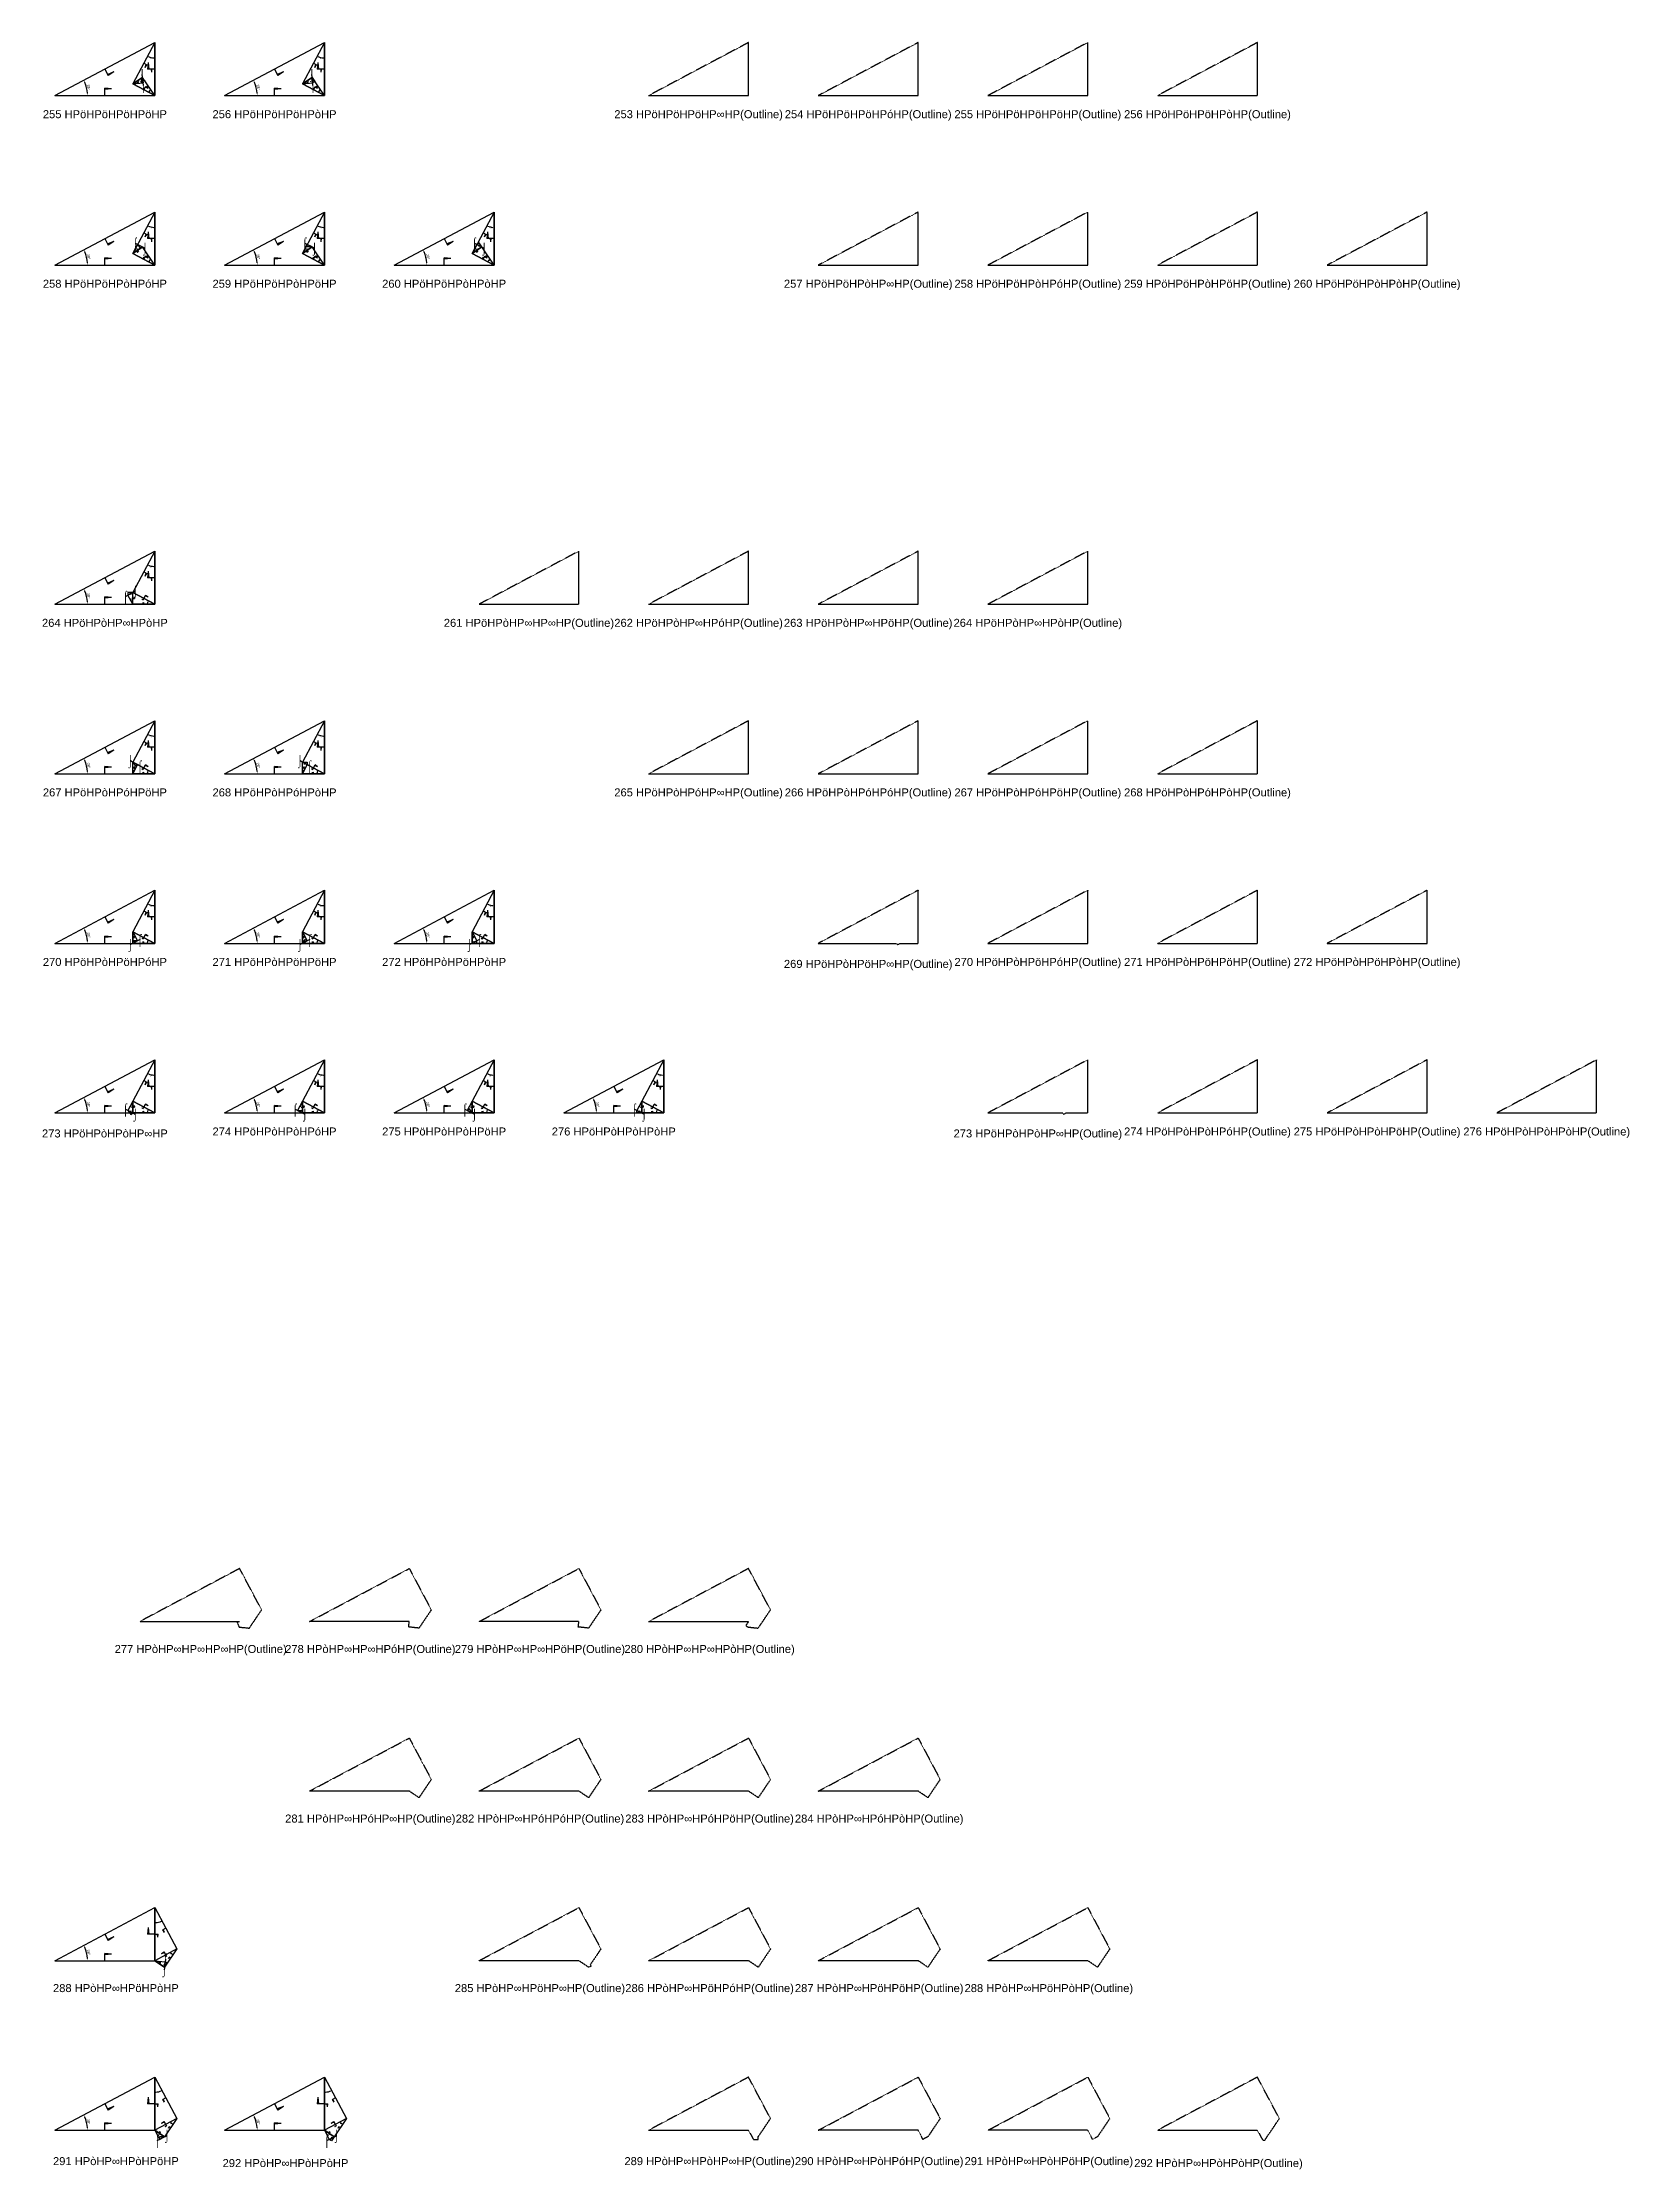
# Model space of a CAD drawing. Header units: millimetres. Extents: x 130683 to 598801, y -2841579 to 24518.
# Drawn here: x 332906 to 571301, y -2461187 to -2141522 of the extents above; entities that cross this region are included whole.
import ezdxf
from ezdxf.enums import TextEntityAlignment as Align

# ---------------------------------------------------------------- set-up
doc = ezdxf.new("R2010")
doc.units = ezdxf.units.MM
doc.header["$PDMODE"] = 35
doc.linetypes.add('DASHED', pattern=[19.05, 12.7, -6.35])
for name, color, linetype in [('BASE', 170, 'Continuous'), ('HYPOTENUSE', 20, 'Continuous'), ('PERPENDICULAR', 90, 'Continuous')]:
    doc.layers.add(name, color=color, linetype=linetype)
doc.styles.add('Arial', font='arial_0.ttf')
doc.dimstyles.new('ISO-25', dxfattribs={"dimtxt": 250, "dimasz": 100, "dimexe": 1.25, "dimexo": 0.625, "dimgap": 100, "dimtad": 1, "dimdec": 0, "dimtxsty": 'Arial', "dimcen": 2.5, "dimadec": 0, "dimazin": 0, "dimtfac": 1, "dimtdec": 0, "dimtmove": 0, "dimatfit": 3, "dimfxl": 1, "dimarcsym": 0})

# ---------------------------------------------------------------- blocks, each defined once
blk = doc.blocks.new('*D11')
at = {"color": 0, "lineweight": -2, "ltscale": 100, "transparency": 16777216}
blk.add_arc((0, 0), 4906, 4.08845, 23.91155, dxfattribs=at)
at = {"color": 0, "ltscale": 100, "transparency": 16777216}
for points in [[(4432, 1963), (4537, 2014), (4332, 2303)], [(4952, 352), (4835, 348), (4906, 0)]]:
    blk.add_solid(points, dxfattribs=at)
at = {"layer": 'Defpoints', "color": 0, "ltscale": 100, "transparency": 16777216}
for p in [(15000, 7976), (0, 0), (0, 0), (4841, 796), (15000, 0)]:
    blk.add_point(p, dxfattribs=at)
at = {"color": 0, "ltscale": 100, "transparency": 16777216, "insert": (5055, 1260), "char_height": 400, "attachment_point": 5, "rotation": 284, "style": 'Arial'}
blk.add_mtext('28°', dxfattribs=at)
blk = doc.blocks.new('SanjoyNathGeometrifyingTrigonometryFundamentalLockedSet')
at = {"color": 242, "linetype": 'DASHED', "ltscale": 100, "true_color": 0xcd2027}
for p, q in [((7500, 3987.8), (8016.4, 3016.6)), ((8852.4, 3574.3), (7922.5, 3193.2)), ((8852.4, 3574.3), (8016.4, 3016.6))]:
    blk.add_line(p, q, dxfattribs=at)
at = {"color": 114, "linetype": 'DASHED', "ltscale": 100, "true_color": 0x139b48}
for p, q in [((14000, 4987.8), (13900, 3987.8)), ((15000, 3987.8), (13900, 3987.8)), ((14000, 4987.8), (14100, 3987.8))]:
    blk.add_line(p, q, dxfattribs=at)
at = {"color": 159, "linetype": 'DASHED', "ltscale": 100, "true_color": 0x22346e}
for p, q in [((7500, 0), (7500, 1100)), ((8500, 1000), (7500, 1100)), ((8500, 1000), (7500, 900))]:
    blk.add_line(p, q, dxfattribs=at)
at = {"layer": 'BASE'}
blk.add_line((0, 0), (15000, 0), dxfattribs=at)
at = {"layer": 'HYPOTENUSE'}
blk.add_line((0, 0), (15000, 7975.6), dxfattribs=at)
at = {"layer": 'PERPENDICULAR'}
blk.add_line((15000, 0), (15000, 7975.6), dxfattribs=at)
at = {"color": 4, "ltscale": 100}
dim = blk.add_angular_dim_2l(base=(4841, 795.6), line1=((0, 0), (15000, 0)), line2=((0, 0), (15000, 7975.6)), dimstyle='ISO-25', override={"dimtxt": 400, "dimasz": 350, "dimgap": 100}, dxfattribs=at)
dim.commit()
dim.dimension.update_dxf_attribs({"geometry": '*D11', "text_midpoint": (5055.4, 1260.5)})

msp = doc.modelspace()

# ---------------------------------------------------------------- linework, layer by layer
at = {"linetype": 'DASHED', "ltscale": 70}
for p, q in [((348051, -2147988), (347878, -2146347)), ((373534, -2147988), (373361, -2146347)), ((346829, -2171659), (348286, -2172434)), ((372311, -2171659), (373769, -2172434)), ((397794, -2171659), (399252, -2172434)), ((345371, -2224770), (346829, -2223995)), ((347557, -2250253), (346100, -2249478)), ((373040, -2250253), (371583, -2249478)), ((347557, -2276331), (346100, -2277106)), ((373040, -2276331), (371583, -2277106)), ((398523, -2276331), (397066, -2277106)), ((345371, -2301814), (346829, -2302589)), ((370854, -2301814), (372311, -2302589)), ((396337, -2301814), (397794, -2302589)), ((421820, -2301814), (423277, -2302589)), ((351357, -2429561), (351185, -2431202)), ((350135, -2456856), (351592, -2456081)), ((375617, -2456856), (377075, -2456081))]:
    msp.add_line(p, q, dxfattribs=at)
at = {"linetype": 'DASHED'}
for points in [[(438960, -2149498), (438960, -2141522), (423960, -2149498)], [(464443, -2149498), (464443, -2141522), (449443, -2149498)], [(489926, -2149498), (489926, -2141522), (474926, -2149498)], [(515409, -2149498), (515409, -2141522), (500409, -2149498)], [(464443, -2174981), (464443, -2167005), (449443, -2174981)], [(489926, -2174981), (489926, -2167005), (474926, -2174981)], [(515409, -2174981), (515409, -2167005), (500409, -2174981)], [(540892, -2174981), (540892, -2167005), (525892, -2174981)], [(398477, -2225947), (413477, -2225947), (413477, -2217971)], [(423960, -2225947), (438960, -2225947), (438960, -2217971)], [(449443, -2225947), (464443, -2225947), (464443, -2217971)], [(474926, -2225947), (489926, -2225947), (489926, -2217971)], [(423960, -2251429), (438960, -2251429), (438960, -2243454)], [(449443, -2251429), (464443, -2251429), (464443, -2243454)], [(474926, -2251429), (489926, -2251429), (489926, -2243454)], [(500409, -2251429), (515409, -2251429), (515409, -2243454)], [(461458, -2277129), (461604, -2276912), (464443, -2276912), (464443, -2268937), (449443, -2276912), (461137, -2276912)], [(474926, -2276912), (489926, -2276912), (489926, -2268937)], [(500409, -2276912), (515409, -2276912), (515409, -2268937)], [(525892, -2276912), (540892, -2276912), (540892, -2268937)], [(486620, -2302395), (489926, -2302395), (489926, -2294419), (474926, -2302395), (486152, -2302395), (486299, -2302612)], [(500409, -2302395), (515409, -2302395), (515409, -2294419)], [(525892, -2302395), (540892, -2302395), (540892, -2294419)], [(551374, -2302395), (566374, -2302395), (566374, -2294419)], [(365818, -2377086), (362512, -2370868), (347512, -2378843), (362512, -2378843), (362153, -2378989), (362425, -2379664), (363969, -2379826)], [(387995, -2378843), (372995, -2378843), (387995, -2370868), (391301, -2377086), (389452, -2379826), (387908, -2379664)], [(413477, -2378843), (398477, -2378843), (413477, -2370868), (416783, -2377086), (414935, -2379826), (413391, -2379664)], [(442266, -2377086), (438960, -2370868), (423960, -2378843), (438960, -2378843), (438553, -2379448), (438874, -2379664), (440418, -2379826)], [(387995, -2404326), (372995, -2404326), (387995, -2396351), (391301, -2402568), (389452, -2405309)], [(413477, -2404326), (398477, -2404326), (413477, -2396351), (416783, -2402568), (414935, -2405309)], [(438960, -2404326), (423960, -2404326), (438960, -2396351), (442266, -2402568), (440418, -2405309)], [(464443, -2404326), (449443, -2404326), (464443, -2396351), (467749, -2402568), (465900, -2405309)], [(415294, -2430647), (414935, -2430792), (413477, -2429809), (398477, -2429809), (413477, -2421834), (416783, -2428051), (415196, -2430405)], [(438960, -2429809), (423960, -2429809), (438960, -2421834), (442266, -2428051), (440418, -2430792)], [(464443, -2429809), (449443, -2429809), (464443, -2421834), (467749, -2428051), (465900, -2430792)], [(489926, -2429809), (474926, -2429809), (489926, -2421834), (493232, -2428051), (491383, -2430792)], [(442266, -2453534), (438960, -2447316), (423960, -2455292), (438960, -2455292), (439689, -2456662), (440418, -2456662), (440418, -2456275)], [(465900, -2456275), (465172, -2456662), (464443, -2455292), (449443, -2455292), (464443, -2447316), (467749, -2453534)], [(491383, -2456275), (490655, -2456662), (489926, -2455292), (474926, -2455292), (489926, -2447316), (493232, -2453534)], [(518715, -2453534), (515409, -2447316), (500409, -2455292), (515409, -2455292), (516137, -2456662), (516459, -2456879)]]:
    msp.add_lwpolyline(points, close=True, dxfattribs=at)

# ---------------------------------------------------------------- block references
for p in [(334770, -2149498), (360253, -2149498), (334770, -2174981), (360253, -2174981), (385736, -2174981), (334770, -2225947), (334770, -2251429), (360253, -2251429), (334770, -2276912), (360253, -2276912), (385736, -2276912), (334770, -2302395), (360253, -2302395), (385736, -2302395), (411219, -2302395), (334770, -2429809), (334770, -2455292), (360253, -2455292)]:
    msp.add_blockref('SanjoyNathGeometrifyingTrigonometryFundamentalLockedSet', p, dxfattribs=at)
at = {"linetype": 'DASHED', "ltscale": 100}
for p, xscale, yscale, zscale, rotation in [((349770, -2141522), 0.469471562785891, 0.469471562785891, 0.469471562785891, 242), ((375253, -2141522), 0.469471562785891, 0.469471562785891, 0.469471562785891, 242), ((346464, -2147740), 0.103473198247352, 0.103473198247352, 0.103473198247352, 6.000000000000756), ((349770, -2149498), 0.220403548264628, 0.220403548264628, 0.220403548264628, 124), ((347922, -2146757), 0.048577724087624, 0.048577724087624, 0.048577724087624, 248.0000000000028), ((371947, -2147740), 0.103473198247352, 0.103473198247352, 0.103473198247352, 6.000000000000756), ((375253, -2149498), 0.220403548264628, 0.220403548264628, 0.220403548264628, 124), ((373404, -2146757), -0.048577724087624, 0.048577724087624, 0.048577724087624, 124.0000000000029), ((349770, -2167005), 0.469471562785891, 0.469471562785891, 0.469471562785891, 242), ((375253, -2167005), 0.469471562785891, 0.469471562785891, 0.469471562785891, 242), ((400736, -2167005), 0.469471562785891, 0.469471562785891, 0.469471562785891, 242), ((346464, -2173223), -0.103473198247352, 0.103473198247352, 0.103473198247352, 242.0000000000007), ((349770, -2174981), 0.220403548264628, 0.220403548264628, 0.220403548264628, 124), ((347193, -2171853), 0.04857772408763799, 0.04857772408763799, 0.04857772408763799, 303.9999999999994), ((371947, -2173223), -0.103473198247352, 0.103473198247352, 0.103473198247352, 242.0000000000007), ((375253, -2174981), 0.220403548264628, 0.220403548264628, 0.220403548264628, 124), ((373404, -2172240), -0.048577724087638, 0.04857772408763799, 0.048577724087638, 359.9999999999994), ((397430, -2173223), -0.103473198247352, 0.103473198247352, 0.103473198247352, 242.0000000000007), ((400736, -2174981), 0.220403548264628, 0.220403548264628, 0.220403548264628, 124), ((398887, -2172240), 0.048577724087638, 0.048577724087638, 0.048577724087638, 123.9999999999994), ((349770, -2217971), 0.469471562785891, 0.469471562785891, 0.469471562785891, 242), ((346464, -2225947), -0.10347319824735, 0.10347319824735, 0.10347319824735, 298), ((346464, -2224189), 0.048577724087638, 0.048577724087638, 0.048577724087638, 180), ((349770, -2243454), 0.469471562785891, 0.469471562785891, 0.469471562785891, 242), ((375253, -2243454), 0.469471562785891, 0.469471562785891, 0.469471562785891, 242), ((346464, -2251429), 0.10347319824735, 0.10347319824735, 0.10347319824735, 62), ((346464, -2249672), 0.04857772408763799, 0.04857772408763799, 0.04857772408763799, 303.9999999999994), ((371947, -2251429), 0.10347319824735, 0.10347319824735, 0.10347319824735, 62), ((371947, -2249672), -0.04857772408763798, 0.04857772408763799, 0.04857772408763799, 180), ((349770, -2268937), 0.469471562785891, 0.469471562785891, 0.469471562785891, 242), ((375253, -2268937), 0.469471562785891, 0.469471562785891, 0.469471562785891, 242), ((400736, -2268937), 0.469471562785891, 0.469471562785891, 0.469471562785891, 242), ((346464, -2275154), -0.10347319824735, 0.10347319824735, 0.10347319824735, 118), ((371947, -2275154), -0.10347319824735, 0.10347319824735, 0.10347319824735, 118), ((397430, -2275154), -0.10347319824735, 0.10347319824735, 0.10347319824735, 118), ((347193, -2276525), 0.048577724087638, 0.048577724087638, 0.048577724087638, 180), ((371947, -2276912), -0.04857772408763799, 0.04857772408763799, 0.048577724087638, 236.0000000000012), ((349770, -2294419), 0.469471562785891, 0.469471562785891, 0.469471562785891, 242), ((375253, -2294419), 0.469471562785891, 0.469471562785891, 0.469471562785891, 242), ((400736, -2294419), 0.469471562785891, 0.469471562785891, 0.469471562785891, 242), ((426219, -2294419), 0.469471562785891, 0.469471562785891, 0.469471562785891, 242), ((346464, -2300637), 0.10347319824735, 0.10347319824735, 0.10347319824735, 242), ((371947, -2300637), 0.10347319824735, 0.10347319824735, 0.10347319824735, 242), ((397430, -2300637), 0.10347319824735, 0.10347319824735, 0.10347319824735, 242), ((422913, -2300637), 0.10347319824735, 0.10347319824735, 0.10347319824735, 242), ((345736, -2302008), 0.04857772408763799, 0.04857772408763799, 0.04857772408763799, 303.9999999999994), ((371218, -2302008), -0.04857772408763798, 0.04857772408763799, 0.04857772408763799, 180), ((397430, -2302395), 0.048577724087638, 0.048577724087638, 0.048577724087638, 123.9999999999994), ((422913, -2302395), -0.048577724087638, 0.04857772408763799, 0.048577724087638, 359.9999999999994), ((349770, -2421834), -0.469471562785891, 0.469471562785891, 0.469471562785891, 118), ((353076, -2428051), -0.220403548264628, 0.220403548264628, 0.220403548264628, 55.99999999999988), ((349770, -2429809), -0.10347319824735, 0.10347319824735, 0.10347319824735, 174.000000000001), ((351228, -2430792), 0.048577724087624, 0.048577724087624, 0.048577724087624, 55.99999999999716), ((349770, -2447316), -0.469471562785891, 0.469471562785891, 0.469471562785891, 118), ((375253, -2447316), -0.469471562785891, 0.469471562785891, 0.469471562785891, 118), ((353076, -2453534), -0.220403548264628, 0.220403548264628, 0.220403548264628, 55.99999999999988), ((349770, -2455292), 0.10347319824735, 0.10347319824735, 0.10347319824735, 298.0000000000008), ((378559, -2453534), -0.220403548264628, 0.220403548264628, 0.220403548264628, 55.99999999999988), ((375253, -2455292), 0.10347319824735, 0.10347319824735, 0.10347319824735, 298.0000000000008), ((351228, -2456275), 0.048577724087638, 0.048577724087638, 0.048577724087638, 180), ((376710, -2456275), -0.04857772408763799, 0.04857772408763799, 0.048577724087638, 56.00000000000116)]:
    msp.add_blockref('SanjoyNathGeometrifyingTrigonometryFundamentalLockedSet', p, dxfattribs=dict(at, xscale=xscale, yscale=yscale, zscale=zscale, rotation=rotation))
for p, xscale, yscale, zscale in [((349770, -2225947), -0.220403548264628, 0.220403548264628, 0.220403548264628), ((349770, -2251429), -0.220403548264628, 0.220403548264628, 0.220403548264628), ((375253, -2251429), -0.220403548264628, 0.220403548264628, 0.220403548264628), ((349770, -2276912), -0.220403548264628, 0.220403548264628, 0.220403548264628), ((375253, -2276912), -0.220403548264628, 0.220403548264628, 0.220403548264628), ((400736, -2276912), -0.220403548264628, 0.220403548264628, 0.220403548264628), ((397430, -2276912), 0.048577724087638, 0.048577724087638, 0.048577724087638), ((349770, -2302395), -0.220403548264628, 0.220403548264628, 0.220403548264628), ((375253, -2302395), -0.220403548264628, 0.220403548264628, 0.220403548264628), ((400736, -2302395), -0.220403548264628, 0.220403548264628, 0.220403548264628), ((426219, -2302395), -0.220403548264628, 0.220403548264628, 0.220403548264628)]:
    msp.add_blockref('SanjoyNathGeometrifyingTrigonometryFundamentalLockedSet', p, dxfattribs=dict(at, xscale=xscale, yscale=yscale, zscale=zscale))

# ---------------------------------------------------------------- texts
at = {"linetype": 'DASHED', "ltscale": 100, "style": 'Arial'}
for s, p in [('⌡', (347878, -2146347)), ('⌠', (348051, -2147988)), ('⌡', (373361, -2146347)), ('⌠', (373534, -2147988)), ('255 HPöHPöHPöHPöHP', (342270, -2152290)), ('256 HPöHPöHPöHPòHP', (367753, -2152290)), ('253 HPöHPöHPöHP∞HP(Outline)', (431460, -2152290)), ('254 HPöHPöHPöHPóHP(Outline)', (456943, -2152290)), ('255 HPöHPöHPöHPöHP(Outline)', (482426, -2152290)), ('256 HPöHPöHPöHPòHP(Outline)', (507909, -2152290)), ('⌠', (346829, -2171659)), ('⌡', (348286, -2172434)), ('⌠', (372311, -2171659)), ('⌡', (373769, -2172434)), ('⌠', (397794, -2171659)), ('⌡', (399252, -2172434)), ('258 HPöHPöHPòHPóHP', (342270, -2177772)), ('259 HPöHPöHPòHPöHP', (367753, -2177772)), ('260 HPöHPöHPòHPòHP', (393236, -2177772)), ('257 HPöHPöHPòHP∞HP(Outline)', (456943, -2177772)), ('258 HPöHPöHPòHPóHP(Outline)', (482426, -2177772)), ('259 HPöHPöHPòHPöHP(Outline)', (507909, -2177772)), ('260 HPöHPöHPòHPòHP(Outline)', (533392, -2177772)), ('⌠', (345371, -2224770)), ('⌡', (346829, -2223995)), ('264 HPöHPòHP∞HPòHP', (342270, -2228738)), ('261 HPöHPòHP∞HP∞HP(Outline)', (405977, -2228738)), ('262 HPöHPòHP∞HPóHP(Outline)', (431460, -2228738)), ('263 HPöHPòHP∞HPöHP(Outline)', (456943, -2228738)), ('264 HPöHPòHP∞HPòHP(Outline)', (482426, -2228738)), ('⌡', (346100, -2249478)), ('⌠', (347557, -2250253)), ('⌡', (371583, -2249478)), ('⌠', (373040, -2250253)), ('267 HPöHPòHPóHPöHP', (342270, -2254221)), ('268 HPöHPòHPóHPòHP', (367753, -2254221)), ('265 HPöHPòHPóHP∞HP(Outline)', (431460, -2254221)), ('266 HPöHPòHPóHPóHP(Outline)', (456943, -2254221)), ('267 HPöHPòHPóHPöHP(Outline)', (482426, -2254221)), ('268 HPöHPòHPóHPòHP(Outline)', (507909, -2254221)), ('⌠', (347557, -2276331)), ('⌠', (373040, -2276331)), ('⌠', (398523, -2276331)), ('270 HPöHPòHPöHPóHP', (342270, -2279704)), ('⌡', (346100, -2277106)), ('271 HPöHPòHPöHPöHP', (367753, -2279704)), ('⌡', (371583, -2277106)), ('272 HPöHPòHPöHPòHP', (393236, -2279704)), ('⌡', (397066, -2277106)), ('270 HPöHPòHPöHPóHP(Outline)', (482426, -2279704)), ('271 HPöHPòHPöHPöHP(Outline)', (507909, -2279704)), ('272 HPöHPòHPöHPòHP(Outline)', (533392, -2279704)), ('269 HPöHPòHPöHP∞HP(Outline)', (456943, -2279996)), ('⌠', (345371, -2301814)), ('⌠', (370854, -2301814)), ('⌠', (396337, -2301814)), ('⌠', (421820, -2301814)), ('⌡', (346829, -2302589)), ('274 HPöHPòHPòHPóHP', (367753, -2305186)), ('⌡', (372311, -2302589)), ('275 HPöHPòHPòHPöHP', (393236, -2305186)), ('⌡', (397794, -2302589)), ('276 HPöHPòHPòHPòHP', (418719, -2305186)), ('⌡', (423277, -2302589)), ('274 HPöHPòHPòHPóHP(Outline)', (507909, -2305186)), ('275 HPöHPòHPòHPöHP(Outline)', (533392, -2305186)), ('276 HPöHPòHPòHPòHP(Outline)', (558874, -2305186)), ('273 HPöHPòHPòHP∞HP', (342270, -2305479)), ('273 HPöHPòHPòHP∞HP(Outline)', (482426, -2305479)), ('277 HPòHP∞HP∞HP∞HP(Outline)', (356665, -2382962)), ('278 HPòHP∞HP∞HPóHP(Outline)', (382148, -2382962)), ('279 HPòHP∞HP∞HPöHP(Outline)', (407630, -2382962)), ('280 HPòHP∞HP∞HPòHP(Outline)', (433113, -2382962)), ('281 HPòHP∞HPóHP∞HP(Outline)', (382148, -2408445)), ('282 HPòHP∞HPóHPóHP(Outline)', (407630, -2408445)), ('283 HPòHP∞HPóHPöHP(Outline)', (433113, -2408445)), ('284 HPòHP∞HPóHPòHP(Outline)', (458596, -2408445)), ('⌠', (351357, -2429561)), ('⌡', (351185, -2431202)), ('288 HPòHP∞HPöHPòHP', (343923, -2433928)), ('285 HPòHP∞HPöHP∞HP(Outline)', (407630, -2433928)), ('286 HPòHP∞HPöHPóHP(Outline)', (433113, -2433928)), ('287 HPòHP∞HPöHPöHP(Outline)', (458596, -2433928)), ('288 HPòHP∞HPöHPòHP(Outline)', (484079, -2433928)), ('⌠', (350135, -2456856)), ('⌡', (351592, -2456081)), ('⌠', (375617, -2456856)), ('⌡', (377075, -2456081)), ('291 HPòHP∞HPòHPöHP', (343923, -2459934)), ('292 HPòHP∞HPòHPòHP', (369406, -2460226)), ('289 HPòHP∞HPòHP∞HP(Outline)', (433113, -2459934)), ('290 HPòHP∞HPòHPóHP(Outline)', (458596, -2459934)), ('291 HPòHP∞HPòHPöHP(Outline)', (484079, -2459934)), ('292 HPòHP∞HPòHPòHP(Outline)', (509562, -2460226))]:
    msp.add_text(s, height=1200, dxfattribs=at).set_placement(p, align=Align.MIDDLE_CENTER)

doc.saveas('drawing.dxf')
